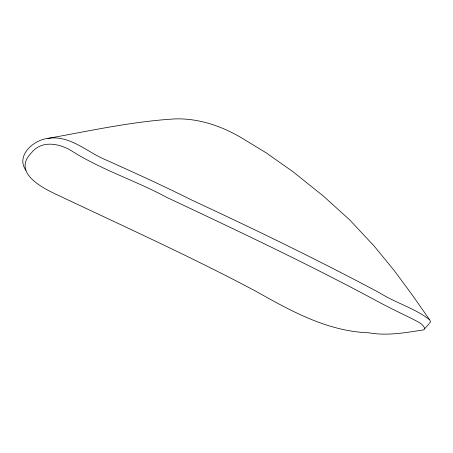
<?xml version="1.0" encoding="UTF-8"?>
<svg xmlns="http://www.w3.org/2000/svg" width="453" height="453" viewBox="0 0 453 453"><rect width="100%" height="100%" fill="white"/><g stroke="black" fill="none" stroke-linecap="round" stroke-linejoin="round"><path stroke-width="0.68" d="M424.467 328.957L423.719 329.846C405.514 332.717 387.111 336.052 368.572 332.785C327.474 331.319 290.951 311.024 256.047 291.347C191.829 257.162 125.56 227.185 59.858 196.064C44.553 189.065 11.24 173.261 31.376 152.893C42.118 139.128 61.466 143.777 73.918 152.338C103.233 170.441 136.291 180.94 166.523 197.281C236.189 230.062 305.871 262.944 373.753 299.325C386.5 306.37 399.654 312.638 412.717 319.059C416.845 321.454 422.224 323.125 424.455 327.712L424.467 328.957L428.748 324.172M429.025 323.533L430.169 322.564L430.35 321.302L429.642 319.801L412.372 295.13L394.218 270.571L374.297 246.234L349.812 220.022L323.374 196.07L292.927 171.676L265.911 152.678L241.789 138.012C221.732 126.081 198.856 118.267 175.3 118.89C132.327 121.415 90.17 130.832 47.899 138.392C33.669 139.881 15.413 155.634 25.934 170.402M47.899 138.392C68.743 134.898 85.351 150.521 102.973 158.618C132.871 171.981 162.672 185.532 191.981 200.169C255.282 229.575 318.136 260.045 379.722 292.904C395.69 302.995 414.772 308.182 429.642 319.801"/></g></svg>
